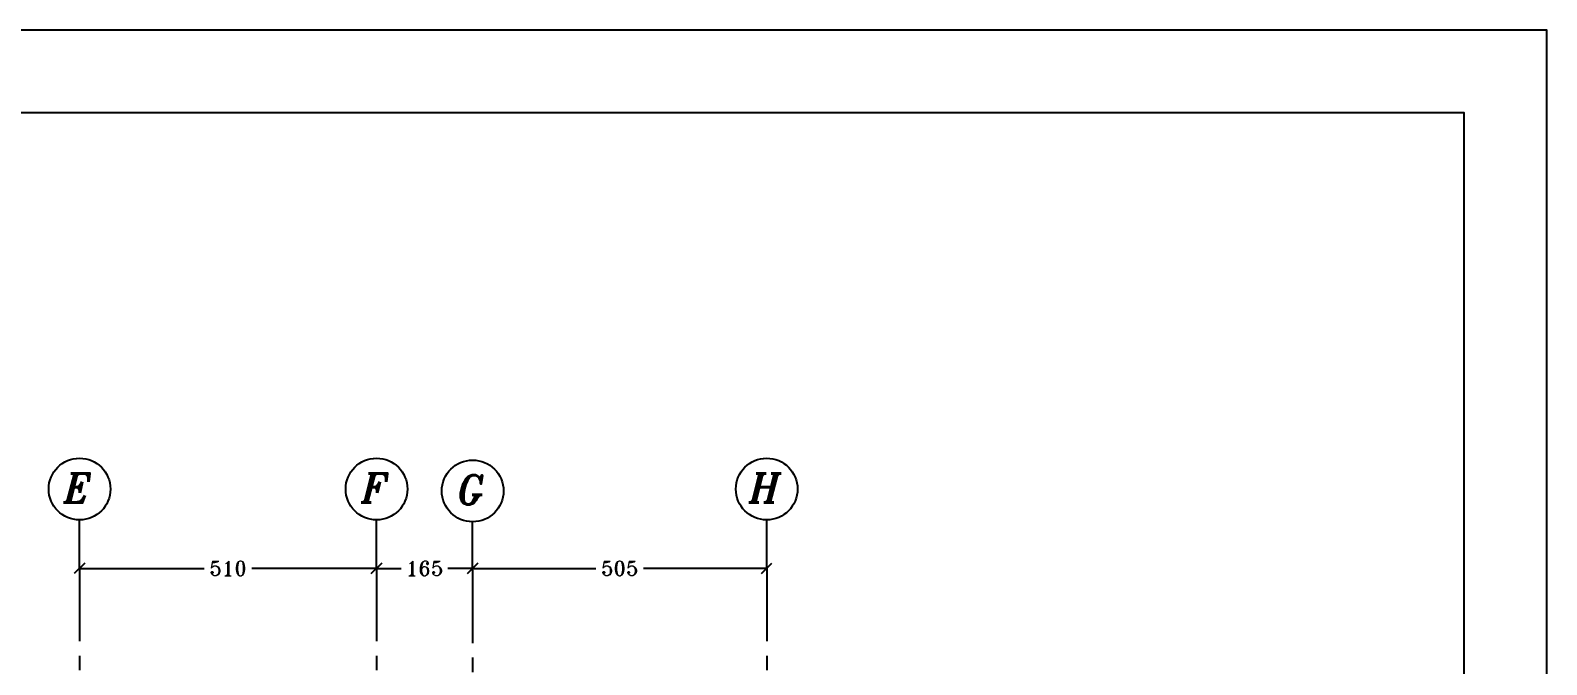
# Model space of a CAD drawing. Header units: inches. Extents: x 1387 to 2676, y -3005 to -2136.
# Drawn here: x 2603.72 to 2629.76, y -2661.3 to -2650.4 of the extents above; entities that cross this region are included whole.
import ezdxf
from ezdxf.enums import TextEntityAlignment as Align

# ---------------------------------------------------------------- set-up
doc = ezdxf.new("R2010")
doc.units = ezdxf.units.IN
doc.header["$MEASUREMENT"] = 0
doc.linetypes.add('CENTER', pattern=[2, 1.25, -0.25, 0.25, -0.25])
doc.linetypes.add('DASHDOTX2', pattern=[2, 1, -0.5, 0, -0.5])
for name, color, linetype in [('1', 1, 'Continuous'), ('Ax', 1, 'DASHDOTX2'), ('AXE', 1, 'CENTER'), ('DIM', 8, 'Continuous'), ('lateral brace', 5, 'Continuous'), ('Layer4', 118, 'Continuous'), ('text1', 255, 'Continuous')]:
    doc.layers.add(name, color=color, linetype=linetype)
doc.styles.add('ITALICT', font='italict')
doc.styles.add('ROMANT', font='romant')
doc.dimstyles.new('1-100r', dxfattribs={"dimscale": 0, "dimtxt": 0.25, "dimasz": 0.18, "dimexe": 0.18, "dimexo": 0.0625, "dimgap": 0.09, "dimtad": 0, "dimdec": 0, "dimlfac": 100, "dimzin": 0, "dimdsep": 46, "dimtxsty": 'ROMANT', "dimblk": 'OBLIQUE', "dimcen": 0.09, "dimclrd": 1, "dimclre": 1, "dimclrt": 2, "dimadec": 0, "dimazin": 0, "dimtfac": 1, "dimtdec": 0, "dimtofl": 0, "dimtmove": 2, "dimatfit": 3, "dimldrblk": 'OBLIQUE', "dimfxl": 0.18, "dimtolj": 1, "dimtzin": 0, "dimarcsym": 0})

# ---------------------------------------------------------------- blocks, each defined once
blk = doc.blocks.new('_Oblique')
at = {"color": 0, "linetype": 'ByBlock', "lineweight": -2}
blk.add_line((-0.5, -0.5), (0.5, 0.5), dxfattribs=at)
blk = doc.blocks.new('*D401')
at = {"layer": 'Defpoints', "color": 0, "ltscale": 0.05, "transparency": 16777216}
for p in [(2604.57, -2659.642), (2609.67, -2659.642), (2609.67, -2659.642)]:
    blk.add_point(p, dxfattribs=at)
at = {"layer": 'Layer4', "color": 1, "lineweight": -2, "ltscale": 0.05, "transparency": 16777216}
for p, q in [((2604.57, -2659.58), (2604.57, -2659.462)), ((2609.67, -2659.58), (2609.67, -2659.462)), ((2604.57, -2659.642), (2606.709, -2659.642)), ((2609.67, -2659.642), (2607.531, -2659.642))]:
    blk.add_line(p, q, dxfattribs=at)
at = {"layer": 'Layer4', "color": 1, "lineweight": -2, "ltscale": 0.05, "transparency": 16777216, "xscale": 0.18, "yscale": 0.18, "zscale": 0.18, "rotation": 180}
blk.add_blockref('_Oblique', (2604.57, -2659.642), dxfattribs=at)
at = {"layer": 'Layer4', "color": 1, "lineweight": -2, "ltscale": 0.05, "transparency": 16777216, "xscale": 0.18, "yscale": 0.18, "zscale": 0.18}
blk.add_blockref('_Oblique', (2609.67, -2659.642), dxfattribs=at)
at = {"layer": 'Layer4', "color": 2, "ltscale": 0.05, "transparency": 16777216, "insert": (2607.12, -2659.642), "char_height": 0.25, "attachment_point": 5, "style": 'ROMANT'}
blk.add_mtext('\\A1;510', dxfattribs=at)
blk = doc.blocks.new('*D422')
at = {"layer": 'Defpoints', "color": 0, "ltscale": 0.05, "transparency": 16777216}
for p in [(2611.32, -2659.642), (2616.37, -2659.642), (2616.37, -2659.642)]:
    blk.add_point(p, dxfattribs=at)
at = {"layer": 'Layer4', "color": 1, "lineweight": -2, "ltscale": 0.05, "transparency": 16777216}
for p, q in [((2611.32, -2659.58), (2611.32, -2659.462)), ((2616.37, -2659.58), (2616.37, -2659.462)), ((2611.32, -2659.642), (2613.434, -2659.642)), ((2616.37, -2659.642), (2614.256, -2659.642))]:
    blk.add_line(p, q, dxfattribs=at)
at = {"layer": 'Layer4', "color": 1, "lineweight": -2, "ltscale": 0.05, "transparency": 16777216, "xscale": 0.18, "yscale": 0.18, "zscale": 0.18, "rotation": 180}
blk.add_blockref('_Oblique', (2611.32, -2659.642), dxfattribs=at)
at = {"layer": 'Layer4', "color": 1, "lineweight": -2, "ltscale": 0.05, "transparency": 16777216, "xscale": 0.18, "yscale": 0.18, "zscale": 0.18}
blk.add_blockref('_Oblique', (2616.37, -2659.642), dxfattribs=at)
at = {"layer": 'Layer4', "color": 2, "ltscale": 0.05, "transparency": 16777216, "insert": (2613.845, -2659.642), "char_height": 0.25, "attachment_point": 5, "style": 'ROMANT'}
blk.add_mtext('\\A1;505', dxfattribs=at)
blk = doc.blocks.new('*D404')
at = {"layer": 'Defpoints', "color": 0, "ltscale": 0.05, "transparency": 16777216}
for p in [(2609.67, -2659.642), (2609.67, -2659.642), (2611.32, -2659.674)]:
    blk.add_point(p, dxfattribs=at)
at = {"layer": 'Layer4', "color": 1, "lineweight": -2, "ltscale": 0.05, "transparency": 16777216}
for p, q in [((2609.67, -2659.58), (2609.67, -2659.462)), ((2611.32, -2659.611), (2611.32, -2659.462)), ((2609.67, -2659.642), (2610.095, -2659.642)), ((2611.32, -2659.642), (2610.894, -2659.642))]:
    blk.add_line(p, q, dxfattribs=at)
at = {"layer": 'Layer4', "color": 1, "lineweight": -2, "ltscale": 0.05, "transparency": 16777216, "xscale": 0.18, "yscale": 0.18, "zscale": 0.18, "rotation": 180}
blk.add_blockref('_Oblique', (2609.67, -2659.642), dxfattribs=at)
at = {"layer": 'Layer4', "color": 1, "lineweight": -2, "ltscale": 0.05, "transparency": 16777216, "xscale": 0.18, "yscale": 0.18, "zscale": 0.18}
blk.add_blockref('_Oblique', (2611.32, -2659.642), dxfattribs=at)
at = {"layer": 'Layer4', "color": 2, "ltscale": 0.05, "transparency": 16777216, "insert": (2610.495, -2659.642), "char_height": 0.25, "attachment_point": 5, "style": 'ROMANT'}
blk.add_mtext('\\A1;165', dxfattribs=at)

msp = doc.modelspace()

# ---------------------------------------------------------------- linework, layer by layer
at = {"layer": '1'}
msp.add_lwpolyline([(2547.078795, -2708.448994), (2628.347145, -2708.448994), (2628.347145, -2651.815997), (2547.078795, -2651.815997)], close=True, dxfattribs=at)
for centre in [(2604.569959, -2658.279229), (2609.669959, -2658.279229), (2611.319959, -2658.310885), (2616.369959, -2658.279229)]:
    msp.add_circle(centre, 0.53, dxfattribs=at)
at = {"layer": 'Ax', "linetype": 'Continuous'}
for p, q in [((2604.569959, -2659.642015), (2604.569959, -2658.809229)), ((2609.669959, -2659.642015), (2609.669959, -2658.809229)), ((2611.319959, -2659.673671), (2611.319959, -2658.840885)), ((2616.369959, -2659.642015), (2616.369959, -2658.809229))]:
    msp.add_line(p, q, dxfattribs=at)
at = {"layer": 'AXE'}
for p, q in [((2604.569959, -2659.642015), (2604.569959, -2678.058981)), ((2609.669959, -2659.642015), (2609.669959, -2678.058981)), ((2611.319959, -2659.673671), (2611.319959, -2678.090637)), ((2616.369959, -2659.642015), (2616.369959, -2678.058981))]:
    msp.add_line(p, q, dxfattribs=at)
at = {"layer": 'DIM'}
msp.add_lwpolyline([(2545.66297, -2709.864819), (2629.76297, -2709.864819), (2629.76297, -2650.400172), (2545.66297, -2650.400172)], close=True, dxfattribs=at)
at = {"layer": 'lateral brace'}
msp.add_lwpolyline([(2545.66297, -2709.864819), (2629.76297, -2709.864819), (2629.76297, -2650.400172), (2545.66297, -2650.400172)], close=True, dxfattribs=at)
at = {"layer": 'Layer4'}
msp.add_lwpolyline([(2629.76297, -2650.400172), (2545.66297, -2650.400172), (2545.66297, -2709.864819), (2629.76297, -2709.864819)], close=True, dxfattribs=at)

# ---------------------------------------------------------------- texts
at = {"layer": 'text1', "style": 'ITALICT'}
for s, p in [('E', (2604.540102, -2658.261005)), ('F', (2609.640102, -2658.261005)), ('G', (2611.290102, -2658.292661)), ('H', (2616.340102, -2658.261005))]:
    msp.add_text(s, height=0.5, dxfattribs=at).set_placement(p, align=Align.MIDDLE_CENTER)

# ---------------------------------------------------------------- dimensions: what is measured, and where the dimension line sits
at = {"layer": 'Layer4', "ltscale": 0.05}
for base, p1, p2, override, picture, middle in [((2609.669959, -2659.642015), (2604.569959, -2659.642015), (2609.669959, -2659.642015), {"dimscale": 1, "dimtmove": 1, "dimfxl": 0.3}, '*D401', (2607.119959, -2659.642015)), ((2609.669959, -2659.642015), (2611.319959, -2659.673671), (2609.669959, -2659.642015), {"dimscale": 1}, '*D404', (2610.494959, -2659.642015)), ((2616.369959, -2659.642015), (2611.319959, -2659.642015), (2616.369959, -2659.642015), {"dimscale": 1, "dimtmove": 1, "dimfxl": 0.3}, '*D422', (2613.844959, -2659.642015))]:
    dim = msp.add_linear_dim(base=base, p1=p1, p2=p2, dimstyle='1-100r', override=override, dxfattribs=at)
    dim.commit()
    dim.dimension.update_dxf_attribs({"geometry": picture, "text_midpoint": middle})

doc.saveas('drawing.dxf')
